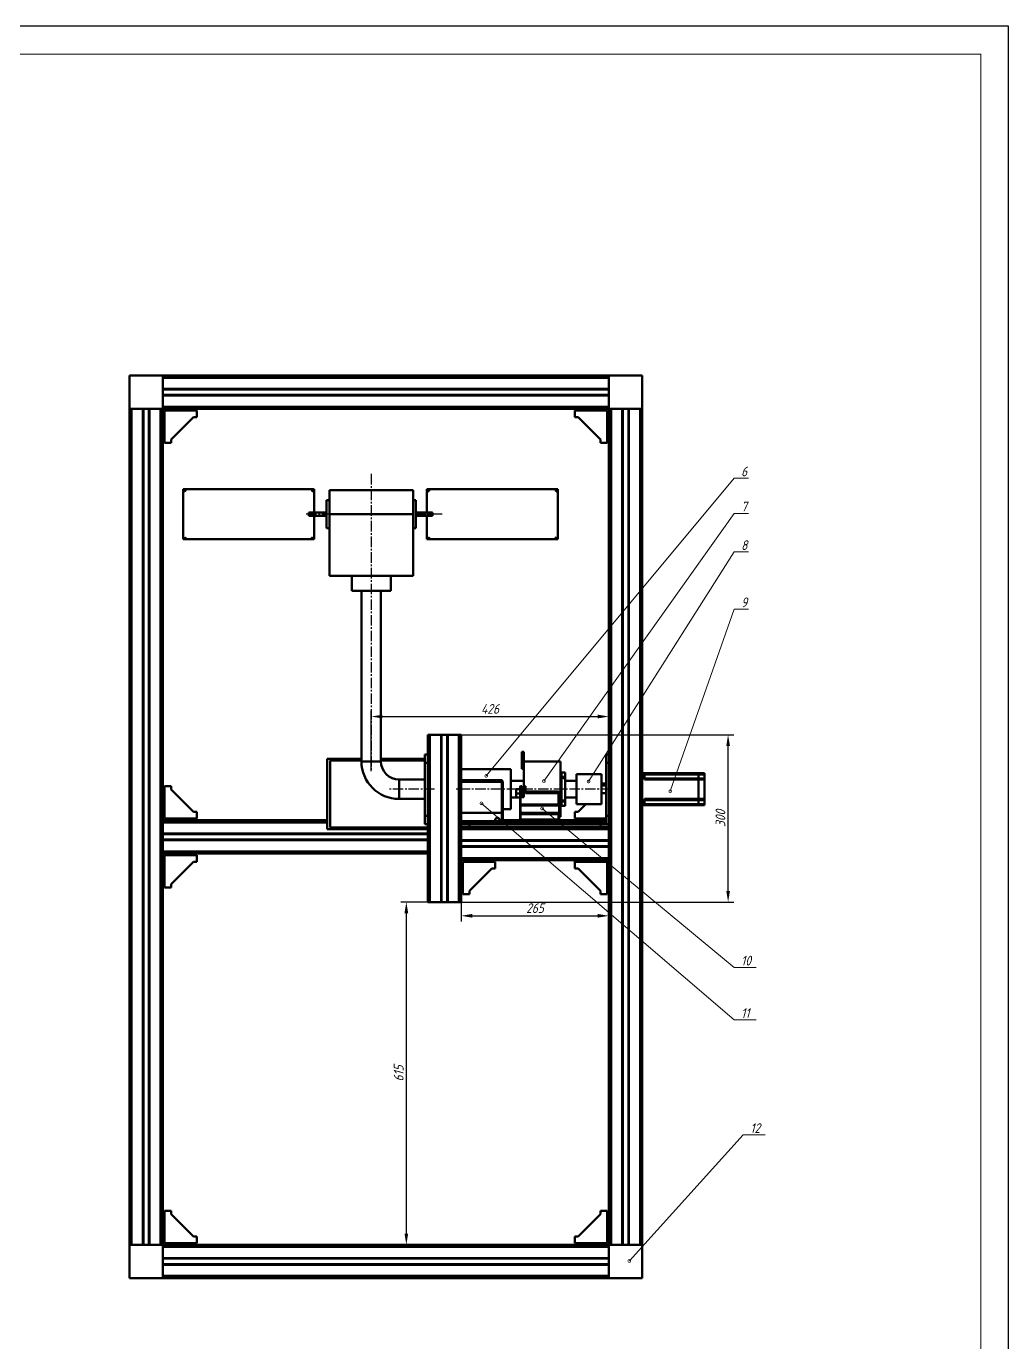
# Model space of a CAD drawing. Header units: millimetres. Extents: x 50 to 1239, y 50 to 891.
# Drawn here: x 886.6 to 1239, y 418.5 to 891 of the extents above; entities that cross this region are included whole.
import ezdxf
from ezdxf import colors
from ezdxf.entities.mleader import LeaderData, LeaderLine
from ezdxf.math import Vec2, Vec3

# ---------------------------------------------------------------- set-up
doc = ezdxf.new("R2010")
doc.units = ezdxf.units.MM
doc.header["$LTSCALE"] = 5
doc.linetypes.add('CENTER', pattern=[50.8, 31.75, -6.35, 6.35, -6.35])
doc.linetypes.add('CENTER2', pattern=[1.125, 0.75, -0.125, 0.125, -0.125])
doc.layers.add('tf', color=7, linetype='Continuous')
for name, color, linetype, lineweight in [('尺寸标注', 7, 'Continuous', 25), ('文字标注', 7, 'Continuous', 25), ('点画线', 1, 'CENTER', 25), ('粗实线', 7, 'Continuous', 50)]:
    doc.layers.add(name, color=color, linetype=linetype, lineweight=lineweight)
doc.styles.add('国标汉字3.5', font='gbeitc.shx', dxfattribs={"height": 3.5, "bigfont": 'gbcbig.shx'})
doc.dimstyles.new('国标尺寸', dxfattribs={"dimtxt": 3.5, "dimasz": 4, "dimexe": 2, "dimexo": 0, "dimgap": 1, "dimtad": 1, "dimtoh": 1, "dimdsep": 46, "dimtxsty": '国标汉字3.5', "dimcen": 3.5, "dimaunit": 1, "dimadec": 0, "dimazin": 1, "dimtfac": 1, "dimtmove": 0, "dimatfit": 3, "dimfxl": 1, "dimarcsym": 2})

# ---------------------------------------------------------------- blocks, each defined once
blk = doc.blocks.new('tf')
at = {"layer": 'tf', "color": 0, "lineweight": 25}
blk.add_lwpolyline([(-594.5, -420.5), (594.5, -420.5), (594.5, 420.5), (-594.5, 420.5)], close=True, dxfattribs=at)
at = {"layer": 'tf', "color": 0, "lineweight": 25, "const_width": 0.3}
blk.add_lwpolyline([(-569.5, -410.5), (584.5, -410.5), (584.5, 410.5), (-569.5, 410.5)], close=True, dxfattribs=at)
blk = doc.blocks.new('*U32')
at = {"layer": '点画线', "color": 0, "linetype": 'CENTER2', "transparency": 16777216}
blk.add_line((0, 72.55), (0, -34.1), dxfattribs=at)
blk = doc.blocks.new('*U33')
at = {"layer": '点画线', "color": 0, "linetype": 'CENTER2', "transparency": 16777216}
blk.add_line((8.13, 0), (-8.13, 0), dxfattribs=at)
blk = doc.blocks.new('*U55')
at = {"layer": '点画线', "color": 0, "linetype": 'CENTER2', "transparency": 16777216}
blk.add_line((43.42, 0), (-5.51, 0), dxfattribs=at)
blk = doc.blocks.new('*U56')
at = {"layer": '点画线', "color": 0, "linetype": 'CENTER2', "transparency": 16777216}
blk.add_line((8, 0), (-48.06, 0), dxfattribs=at)
blk = doc.blocks.new('*D76')
at = {"layer": 'Defpoints', "color": 0, "ltscale": 0.1, "transparency": 16777216}
for p in [(1042.58, 576.68), (1095.58, 576.68), (1095.58, 571.74)]:
    blk.add_point(p, dxfattribs=at)
at = {"layer": '尺寸标注', "color": 0, "lineweight": -2, "ltscale": 0.1, "transparency": 16777216}
for p, q in [((1042.58, 576.68), (1042.58, 569.74)), ((1095.58, 576.68), (1095.58, 569.74)), ((1046.58, 571.74), (1091.58, 571.74))]:
    blk.add_line(p, q, dxfattribs=at)
at = {"layer": '尺寸标注', "color": 0, "ltscale": 0.1, "transparency": 16777216}
for points in [[(1046.58, 572.41), (1046.58, 571.07), (1042.58, 571.74)], [(1091.58, 572.41), (1091.58, 571.07), (1095.58, 571.74)]]:
    blk.add_solid(points, dxfattribs=at)
at = {"layer": '尺寸标注', "color": 0, "ltscale": 0.1, "transparency": 16777216, "insert": (1069.08, 574.49), "char_height": 3.5, "attachment_point": 5, "style": '国标汉字3.5'}
blk.add_mtext('265', dxfattribs=at)
blk = doc.blocks.new('_DotSmall')
at = {"color": 0, "linetype": 'ByBlock', "lineweight": 15, "const_width": 0.5}
blk.add_lwpolyline([(-0.0625, 0, 1), (0.0625, 0, 1)], format="xyb", close=True, dxfattribs=at)
blk = doc.blocks.new('*D77')
at = {"layer": 'Defpoints', "color": 0, "ltscale": 0.1, "transparency": 16777216}
for p in [(1030.58, 576.68), (1022.92, 453.68), (1030.58, 453.68)]:
    blk.add_point(p, dxfattribs=at)
at = {"layer": '尺寸标注', "color": 0, "lineweight": -2, "ltscale": 0.1, "transparency": 16777216}
for p, q in [((1030.58, 576.68), (1020.92, 576.68)), ((1022.92, 572.68), (1022.92, 457.68)), ((1030.58, 453.68), (1020.92, 453.68))]:
    blk.add_line(p, q, dxfattribs=at)
at = {"layer": '尺寸标注', "color": 0, "ltscale": 0.1, "transparency": 16777216}
for points in [[(1022.25, 572.68), (1023.59, 572.68), (1022.92, 576.68)], [(1022.25, 457.68), (1023.59, 457.68), (1022.92, 453.68)]]:
    blk.add_solid(points, dxfattribs=at)
at = {"layer": '尺寸标注', "color": 0, "ltscale": 0.1, "transparency": 16777216, "insert": (1020.17, 515.18), "char_height": 3.5, "attachment_point": 5, "rotation": 90, "style": '国标汉字3.5'}
blk.add_mtext('615', dxfattribs=at)
blk = doc.blocks.new('*D78')
at = {"layer": 'Defpoints', "color": 0, "ltscale": 0.1, "transparency": 16777216}
for p in [(1030.58, 636.68), (1138.35, 636.68), (1030.58, 576.68)]:
    blk.add_point(p, dxfattribs=at)
at = {"layer": '尺寸标注', "color": 0, "lineweight": -2, "ltscale": 0.1, "transparency": 16777216}
for p, q in [((1030.58, 636.68), (1140.35, 636.68)), ((1138.35, 580.68), (1138.35, 632.68)), ((1030.58, 576.68), (1140.35, 576.68))]:
    blk.add_line(p, q, dxfattribs=at)
at = {"layer": '尺寸标注', "color": 0, "ltscale": 0.1, "transparency": 16777216}
for points in [[(1137.69, 632.68), (1139.02, 632.68), (1138.35, 636.68)], [(1137.69, 580.68), (1139.02, 580.68), (1138.35, 576.68)]]:
    blk.add_solid(points, dxfattribs=at)
at = {"layer": '尺寸标注', "color": 0, "ltscale": 0.1, "transparency": 16777216, "insert": (1135.6, 606.68), "char_height": 3.5, "attachment_point": 5, "rotation": 90, "style": '国标汉字3.5'}
blk.add_mtext('300', dxfattribs=at)
blk = doc.blocks.new('*D79')
at = {"layer": 'Defpoints', "color": 0, "ltscale": 0.1, "transparency": 16777216}
for p in [(1095.58, 643.25), (1010.32, 623.68), (1095.58, 623.68)]:
    blk.add_point(p, dxfattribs=at)
at = {"layer": '尺寸标注', "color": 0, "lineweight": -2, "ltscale": 0.1, "transparency": 16777216}
for p, q in [((1010.32, 623.68), (1010.32, 645.25)), ((1014.32, 643.25), (1091.58, 643.25)), ((1095.58, 623.68), (1095.58, 645.25))]:
    blk.add_line(p, q, dxfattribs=at)
at = {"layer": '尺寸标注', "color": 0, "ltscale": 0.1, "transparency": 16777216}
for points in [[(1014.32, 643.92), (1014.32, 642.59), (1010.32, 643.25)], [(1091.58, 643.92), (1091.58, 642.59), (1095.58, 643.25)]]:
    blk.add_solid(points, dxfattribs=at)
at = {"layer": '尺寸标注', "color": 0, "ltscale": 0.1, "transparency": 16777216, "insert": (1052.95, 646), "char_height": 3.5, "attachment_point": 5, "style": '国标汉字3.5'}
blk.add_mtext('426', dxfattribs=at)

msp = doc.modelspace()

# ---------------------------------------------------------------- linework, layer by layer
at = {"layer": '粗实线', "color": 7, "linetype": 'Continuous'}
for p, q in [((935.576, 765.676), (923.576, 765.676)), ((923.576, 765.676), (923.576, 753.676)), ((935.576, 765.676), (935.576, 753.676)), ((1095.576, 765.676), (935.576, 765.676)), ((1095.576, 765.676), (1095.576, 753.676)), ((1107.576, 765.676), (1095.576, 765.676)), ((1107.576, 765.676), (1107.576, 753.676)), ((1095.576, 764.876), (935.576, 764.876)), ((935.576, 764.876), (935.576, 760.876)), ((1095.576, 760.876), (935.576, 760.876)), ((1095.576, 764.876), (1095.576, 760.876)), ((1095.576, 760.676), (935.576, 760.676)), ((1095.576, 758.676), (935.576, 758.676)), ((935.576, 758.476), (935.576, 754.476)), ((1095.576, 758.476), (935.576, 758.476)), ((1095.576, 758.476), (1095.576, 754.476)), ((935.576, 753.676), (923.576, 753.676)), ((923.576, 753.676), (923.576, 453.676)), ((924.376, 753.676), (924.376, 453.676)), ((924.376, 753.676), (928.376, 753.676)), ((928.376, 753.676), (928.376, 453.676)), ((928.576, 753.676), (928.576, 453.676)), ((930.576, 753.676), (930.576, 453.676)), ((930.776, 753.676), (930.776, 453.676)), ((930.776, 753.676), (934.776, 753.676)), ((934.776, 753.676), (934.776, 453.676)), ((1095.576, 754.476), (935.576, 754.476)), ((1095.576, 753.676), (935.576, 753.676)), ((935.576, 753.676), (935.576, 453.676)), ((936.176, 752.101), (935.576, 752.101)), ((936.176, 751.301), (935.576, 751.301)), ((936.176, 753.076), (936.176, 741.476)), ((947.776, 753.076), (936.176, 753.076)), ((937.151, 753.076), (937.151, 753.676)), ((937.951, 753.076), (937.951, 753.676)), ((946.501, 753.076), (946.501, 753.676)), ((947.301, 753.076), (947.301, 753.676)), ((947.776, 750.676), (947.776, 753.076)), ((1083.376, 753.076), (1083.376, 750.676)), ((1094.976, 753.076), (1083.376, 753.076)), ((1083.851, 753.076), (1083.851, 753.676)), ((1084.651, 753.076), (1084.651, 753.676)), ((1093.201, 753.076), (1093.201, 753.676)), ((1094.001, 753.076), (1094.001, 753.676)), ((1094.976, 741.476), (1094.976, 753.076)), ((1094.976, 752.101), (1095.576, 752.101)), ((1094.976, 751.301), (1095.576, 751.301)), ((1107.576, 753.676), (1095.576, 753.676)), ((1095.576, 753.676), (1095.576, 453.676)), ((1096.376, 753.676), (1096.376, 453.676)), ((1096.376, 753.676), (1100.376, 753.676)), ((1100.376, 753.676), (1100.376, 453.676)), ((1100.576, 753.676), (1100.576, 453.676)), ((1102.576, 753.676), (1102.576, 453.676)), ((1102.776, 753.676), (1102.776, 453.676)), ((1102.776, 753.676), (1106.776, 753.676)), ((1106.776, 753.676), (1106.776, 453.676)), ((1107.576, 753.676), (1107.576, 453.676)), ((938.576, 742.676), (946.576, 750.676)), ((946.576, 750.676), (947.776, 750.676)), ((1083.376, 750.676), (1084.576, 750.676)), ((1084.576, 750.676), (1092.576, 742.676)), ((936.176, 742.751), (935.576, 742.751)), ((936.176, 741.951), (935.576, 741.951)), ((938.576, 741.476), (938.576, 742.676)), ((1092.576, 742.676), (1092.576, 741.476)), ((1094.976, 742.751), (1095.576, 742.751)), ((1094.976, 741.951), (1095.576, 741.951)), ((936.176, 741.476), (938.576, 741.476)), ((1092.576, 741.476), (1094.976, 741.476)), ((942.9, 724.906), (942.9, 706.906)), ((989.9, 724.906), (942.9, 724.906)), ((989.9, 716.472), (989.9, 724.906)), ((995.316, 715.906), (995.316, 724.506)), ((1025.316, 724.506), (995.316, 724.506)), ((1025.316, 715.906), (1025.316, 724.506)), ((1077.3, 724.906), (1030.3, 724.906)), ((1030.3, 724.906), (1030.3, 716.472)), ((1077.3, 706.906), (1077.3, 724.906)), ((995.316, 720.906), (994.316, 720.906)), ((994.316, 720.906), (994.316, 710.906)), ((1025.316, 720.906), (1026.316, 720.906)), ((1026.316, 710.906), (1026.316, 720.906)), ((987.9, 715.34), (987.9, 716.472)), ((990.3, 716.472), (987.9, 716.472)), ((987.9, 715.34), (990.3, 715.34)), ((989.9, 706.906), (989.9, 715.34)), ((994.316, 716.506), (990.3, 716.506)), ((990.3, 716.506), (990.3, 716.472)), ((990.3, 715.34), (990.3, 715.306)), ((990.3, 715.306), (994.316, 715.306)), ((1025.316, 715.906), (995.316, 715.906)), ((995.316, 715.906), (995.316, 693.776)), ((1025.316, 715.906), (1025.316, 693.776)), ((1029.9, 716.506), (1026.316, 716.506)), ((1026.316, 715.306), (1029.9, 715.306)), ((1029.9, 716.472), (1029.9, 716.506)), ((1032.3, 716.472), (1029.9, 716.472)), ((1029.9, 715.34), (1032.3, 715.34)), ((1029.9, 715.306), (1029.9, 715.34)), ((1030.3, 715.34), (1030.3, 706.906)), ((1032.3, 716.472), (1032.3, 715.34)), ((995.316, 710.906), (994.316, 710.906)), ((1025.316, 710.906), (1026.316, 710.906)), ((942.9, 706.906), (989.9, 706.906)), ((1030.3, 706.906), (1077.3, 706.906)), ((995.316, 693.776), (1025.316, 693.776)), ((1003.316, 693.776), (1003.316, 688.376)), ((1017.316, 688.376), (1017.316, 693.776)), ((1017.316, 688.376), (1003.316, 688.376)), ((1006.816, 688.376), (1006.816, 627.176)), ((1013.816, 627.176), (1013.816, 688.376)), ((1030.576, 636.676), (1030.576, 576.676)), ((1030.576, 636.676), (1031.376, 636.676)), ((1031.376, 636.676), (1031.376, 576.676)), ((1031.376, 636.676), (1035.376, 636.676)), ((1035.376, 636.676), (1035.376, 576.676)), ((1035.376, 636.676), (1035.576, 636.676)), ((1035.576, 636.676), (1035.576, 576.676)), ((1035.576, 636.676), (1037.576, 636.676)), ((1037.576, 636.676), (1037.576, 576.676)), ((1037.576, 636.676), (1037.776, 636.676)), ((1037.776, 636.676), (1037.776, 576.676)), ((1037.776, 636.676), (1041.776, 636.676)), ((1041.776, 636.676), (1041.776, 576.676)), ((1041.776, 636.676), (1042.576, 636.676)), ((1042.576, 636.676), (1042.576, 603.676)), ((1029.576, 629.676), (1030.576, 629.676)), ((1029.576, 626.676), (1029.576, 629.676)), ((1064.316, 630.576), (1065.116, 630.576)), ((1064.316, 624.476), (1064.316, 630.576)), ((1065.116, 626.882), (1065.116, 630.576)), ((1094.576, 629.676), (1095.576, 629.676)), ((1094.576, 626.676), (1094.576, 629.676)), ((994.576, 602.876), (994.576, 628.076)), ((994.576, 628.076), (1006.816, 628.076)), ((995.576, 627.476), (995.576, 603.476)), ((995.576, 627.476), (1006.816, 627.476)), ((1013.816, 627.176), (1006.816, 627.176)), ((1013.816, 628.076), (1029.576, 628.076)), ((1013.816, 627.476), (1029.576, 627.476)), ((1029.576, 626.676), (1029.576, 607.676)), ((1030.576, 626.676), (1029.576, 626.676)), ((1060.376, 624.376), (1042.576, 624.376)), ((1060.376, 624.376), (1060.376, 614.427)), ((1064.316, 624.476), (1065.116, 624.476)), ((1078.236, 627.076), (1065.116, 627.076)), ((1065.116, 617.176), (1065.116, 626.882)), ((1078.236, 617.176), (1078.236, 627.076)), ((1095.576, 626.676), (1094.576, 626.676)), ((1094.576, 626.676), (1094.576, 607.676)), ((1029.576, 620.676), (1020.316, 620.676)), ((1020.316, 620.676), (1020.316, 613.676)), ((1042.576, 620.381), (1057.176, 620.381)), ((1057.176, 619.781), (1042.576, 619.781)), ((1057.176, 619.781), (1057.176, 620.381)), ((1057.576, 619.981), (1057.176, 620.381)), ((1057.176, 608.676), (1057.176, 619.781)), ((1057.576, 619.781), (1057.176, 619.781)), ((1057.576, 619.981), (1057.576, 619.781)), ((1057.576, 619.781), (1057.576, 608.676)), ((1062.316, 620.176), (1060.376, 620.176)), ((1062.316, 620.176), (1064.316, 620.176)), ((1065.116, 620.176), (1064.316, 620.176)), ((1078.556, 622.576), (1078.236, 622.576)), ((1079.956, 623.176), (1078.556, 623.176)), ((1078.556, 617.176), (1078.556, 623.176)), ((1079.956, 617.176), (1079.956, 623.176)), ((1083.916, 620.176), (1079.956, 620.176)), ((1092.916, 622.576), (1083.916, 622.576)), ((1083.916, 611.776), (1083.916, 622.576)), ((1092.916, 611.776), (1092.916, 622.576)), ((1092.916, 619.176), (1094.016, 619.176)), ((1094.016, 619.176), (1094.016, 618.484)), ((1094.016, 619.176), (1094.516, 619.176)), ((1094.516, 618.576), (1094.516, 619.176)), ((1107.576, 622.876), (1108.316, 622.876)), ((1108.316, 622.476), (1107.576, 622.476)), ((1108.316, 622.876), (1108.316, 622.476)), ((1108.316, 622.876), (1127.716, 622.876)), ((1108.316, 622.5), (1127.716, 622.5)), ((1108.316, 620.676), (1108.316, 622.476)), ((1108.316, 621.075), (1127.716, 621.075)), ((1108.316, 620.676), (1127.716, 620.676)), ((1127.716, 622.876), (1127.716, 622.5)), ((1127.716, 621.075), (1127.716, 620.676)), ((1127.736, 620.676), (1127.716, 620.676)), ((1127.716, 620.676), (1127.716, 613.676)), ((1127.736, 622.876), (1127.736, 622.5)), ((1127.736, 622.876), (1129.916, 622.876)), ((1129.916, 622.5), (1127.736, 622.5)), ((1127.736, 621.075), (1127.736, 620.676)), ((1127.736, 621.075), (1129.916, 621.075)), ((1129.916, 620.676), (1127.736, 620.676)), ((1127.736, 620.676), (1127.736, 613.676)), ((1129.916, 622.876), (1129.916, 622.5)), ((1129.916, 621.075), (1129.916, 620.676)), ((1129.916, 613.676), (1129.916, 620.676)), ((936.176, 617.801), (935.576, 617.801)), ((936.176, 617.001), (935.576, 617.001)), ((936.176, 618.276), (936.176, 606.676)), ((938.576, 618.276), (936.176, 618.276)), ((938.576, 618.276), (938.576, 617.076)), ((938.576, 617.076), (946.576, 609.076)), ((1060.376, 614.427), (1060.376, 609.976)), ((1062.316, 617.176), (1062.316, 614.176)), ((1062.316, 615.576), (1063.709, 615.576)), ((1063.908, 617.713), (1063.709, 617.713)), ((1063.709, 617.713), (1063.709, 611.577)), ((1063.91, 618.313), (1063.71, 618.113)), ((1063.908, 617.713), (1064.308, 617.713)), ((1063.908, 611.743), (1063.908, 617.713)), ((1064.31, 618.313), (1063.91, 618.313)), ((1064.308, 617.713), (1064.308, 614.313)), ((1064.308, 614.313), (1065.108, 614.313)), ((1064.312, 618.313), (1064.31, 618.313)), ((1064.314, 616.313), (1064.314, 617.713)), ((1065.108, 617.176), (1064.314, 617.176)), ((1064.316, 617.176), (1064.316, 616.313)), ((1065.108, 617.713), (1065.708, 617.713)), ((1065.108, 617.713), (1065.108, 614.313)), ((1065.71, 618.313), (1065.11, 618.313)), ((1065.116, 616.313), (1065.116, 617.176)), ((1065.708, 615.713), (1065.708, 617.713)), ((1065.708, 615.713), (1077.508, 615.713)), ((1065.71, 618.313), (1065.712, 618.313)), ((1077.51, 616.313), (1065.71, 616.313)), ((1065.714, 616.329), (1065.714, 616.313)), ((1077.709, 615.713), (1077.508, 615.713)), ((1077.508, 615.713), (1077.508, 611.743)), ((1077.712, 616.113), (1077.512, 616.313)), ((1078.236, 607.276), (1078.236, 617.176)), ((1078.556, 611.176), (1078.556, 617.176)), ((1079.956, 611.176), (1079.956, 617.176)), ((1092.916, 618.484), (1094.016, 618.484)), ((1092.916, 615.776), (1094.576, 615.776)), ((1094.516, 618.576), (1094.576, 618.576)), ((1020.316, 613.676), (1029.576, 613.676)), ((1057.576, 609.976), (1060.376, 609.976)), ((1060.376, 614.176), (1062.316, 614.176)), ((1062.316, 614.176), (1063.715, 614.176)), ((1063.863, 611.513), (1063.709, 611.577)), ((1063.709, 611.577), (1063.719, 608.577)), ((1063.711, 614.176), (1063.711, 614.067)), ((1077.508, 611.743), (1063.908, 611.743)), ((1063.909, 611.319), (1077.685, 611.319)), ((1063.918, 608.67), (1063.909, 611.319)), ((1077.685, 611.319), (1077.709, 611.295)), ((1077.719, 612.048), (1077.719, 611.662)), ((1078.236, 611.776), (1078.556, 611.776)), ((1078.556, 611.176), (1079.956, 611.176)), ((1079.956, 614.176), (1083.916, 614.176)), ((1083.916, 611.776), (1092.916, 611.776)), ((1084.576, 609.076), (1087.276, 611.776)), ((1107.576, 611.876), (1108.316, 611.876)), ((1108.316, 611.476), (1107.576, 611.476)), ((1108.316, 613.676), (1127.716, 613.676)), ((1108.316, 611.876), (1108.316, 613.676)), ((1108.316, 613.277), (1127.716, 613.277)), ((1108.316, 611.876), (1108.316, 611.476)), ((1108.316, 611.852), (1127.716, 611.852)), ((1108.316, 611.476), (1127.716, 611.476)), ((1127.736, 613.676), (1127.716, 613.676)), ((1127.716, 613.676), (1127.716, 613.277)), ((1127.716, 611.852), (1127.716, 611.476)), ((1127.736, 613.676), (1127.736, 613.277)), ((1127.736, 613.676), (1129.916, 613.676)), ((1129.916, 613.277), (1127.736, 613.277)), ((1127.736, 611.852), (1129.916, 611.852)), ((1127.736, 611.852), (1127.736, 611.476)), ((1129.916, 611.476), (1127.736, 611.476)), ((1129.916, 613.676), (1129.916, 613.277)), ((1129.916, 611.852), (1129.916, 611.476)), ((936.176, 608.451), (935.576, 608.451)), ((936.176, 607.651), (935.576, 607.651)), ((994.576, 606.076), (935.576, 606.076)), ((994.576, 605.276), (935.576, 605.276)), ((936.176, 606.676), (947.776, 606.676)), ((937.151, 606.676), (937.151, 606.076)), ((937.951, 606.676), (937.951, 606.076)), ((946.501, 606.676), (946.501, 606.076)), ((946.576, 609.076), (947.776, 609.076)), ((947.301, 606.676), (947.301, 606.076)), ((947.776, 606.676), (947.776, 609.076)), ((1029.576, 607.676), (1030.576, 607.676)), ((1029.576, 604.676), (1029.576, 607.676)), ((1042.576, 608.676), (1057.176, 608.676)), ((1042.576, 605.697), (1057.176, 605.697)), ((1057.176, 605.3), (1042.576, 605.3)), ((1057.176, 605.697), (1057.176, 608.676)), ((1057.576, 608.676), (1057.176, 608.676)), ((1057.176, 605.697), (1057.176, 605.3)), ((1057.576, 605.3), (1057.176, 605.697)), ((1057.176, 604.676), (1057.176, 605.3)), ((1057.576, 605.3), (1057.176, 605.3)), ((1057.576, 608.676), (1057.576, 605.3)), ((1063.719, 606.076), (1057.576, 606.076)), ((1057.576, 605.3), (1057.576, 604.676)), ((1063.709, 605.276), (1057.576, 605.276)), ((1063.909, 605.676), (1063.709, 605.476)), ((1063.908, 605.476), (1063.709, 605.476)), ((1063.709, 605.476), (1063.709, 604.676)), ((1063.721, 605.476), (1063.71, 605.476)), ((1063.964, 608.476), (1063.719, 608.577)), ((1063.719, 608.577), (1063.719, 605.486)), ((1063.909, 605.676), (1063.908, 605.476)), ((1063.908, 604.676), (1063.908, 605.476)), ((1063.908, 605.476), (1077.508, 605.476)), ((1077.509, 605.676), (1063.909, 605.676)), ((1077.342, 608.67), (1063.918, 608.67)), ((1063.919, 608.246), (1077.519, 608.246)), ((1063.919, 606.276), (1063.919, 608.246)), ((1077.519, 606.276), (1063.919, 606.276)), ((1077.719, 608.295), (1077.342, 608.67)), ((1077.342, 605.852), (1077.719, 605.476)), ((1077.509, 605.676), (1077.508, 605.476)), ((1077.709, 605.476), (1077.508, 605.476)), ((1077.508, 605.476), (1077.508, 604.676)), ((1077.509, 605.676), (1077.709, 605.476)), ((1077.517, 605.676), (1077.509, 605.676)), ((1077.519, 608.246), (1077.519, 606.276)), ((1077.709, 604.676), (1077.709, 605.476)), ((1077.71, 607.276), (1078.236, 607.276)), ((1077.75, 607.078), (1077.71, 607.117)), ((1077.71, 607.078), (1077.75, 607.078)), ((1077.719, 605.476), (1077.719, 608.295)), ((1077.748, 607.078), (1077.748, 604.676)), ((1077.75, 607.078), (1077.75, 604.676)), ((1094.576, 606.076), (1077.75, 606.076)), ((1094.576, 605.276), (1077.75, 605.276)), ((1083.376, 609.076), (1083.376, 606.676)), ((1083.376, 609.076), (1084.576, 609.076)), ((1083.376, 606.676), (1094.576, 606.676)), ((1083.851, 606.676), (1083.851, 606.076)), ((1084.651, 606.676), (1084.651, 606.076)), ((1093.201, 606.676), (1093.201, 606.076)), ((1094.001, 606.676), (1094.001, 606.076)), ((1094.576, 607.676), (1095.576, 607.676)), ((1094.576, 604.676), (1094.576, 607.676)), ((1030.576, 601.276), (935.576, 601.276)), ((1030.576, 601.076), (935.576, 601.076)), ((1030.576, 602.876), (994.576, 602.876)), ((995.576, 603.476), (1030.576, 603.476)), ((1030.576, 604.676), (1029.576, 604.676)), ((1042.576, 604.676), (1045.576, 604.676)), ((1042.576, 602.876), (1042.576, 603.676)), ((1042.576, 603.676), (1095.576, 603.676)), ((1042.576, 598.876), (1042.576, 602.876)), ((1042.576, 602.876), (1095.576, 602.876)), ((1045.576, 604.676), (1045.576, 603.676)), ((1092.576, 604.676), (1045.576, 604.676)), ((1092.576, 603.676), (1092.576, 604.676)), ((1092.576, 604.676), (1095.576, 604.676)), ((1030.576, 599.076), (935.576, 599.076)), ((1030.576, 598.876), (935.576, 598.876)), ((1042.576, 598.876), (1095.576, 598.876)), ((1042.576, 598.676), (1042.576, 598.876)), ((1042.576, 598.676), (1042.576, 596.676)), ((1042.576, 598.676), (1095.576, 598.676)), ((1042.576, 596.676), (1095.576, 596.676)), ((1042.576, 596.476), (1042.576, 596.676)), ((1042.576, 592.476), (1042.576, 596.476)), ((1042.576, 596.476), (1095.576, 596.476)), ((1030.576, 594.876), (935.576, 594.876)), ((1030.576, 594.076), (935.576, 594.076)), ((936.176, 592.501), (935.576, 592.501)), ((936.176, 591.701), (935.576, 591.701)), ((936.176, 593.476), (936.176, 581.876)), ((947.776, 593.476), (936.176, 593.476)), ((937.151, 593.476), (937.151, 594.076)), ((937.951, 593.476), (937.951, 594.076)), ((938.576, 583.076), (946.576, 591.076)), ((946.501, 593.476), (946.501, 594.076)), ((946.576, 591.076), (947.776, 591.076)), ((947.301, 593.476), (947.301, 594.076)), ((947.776, 591.076), (947.776, 593.476)), ((1042.576, 592.476), (1095.576, 592.476)), ((1042.576, 591.676), (1042.576, 592.476)), ((1042.576, 591.676), (1042.576, 576.676)), ((1042.576, 591.676), (1095.576, 591.676)), ((1043.176, 591.076), (1043.176, 579.476)), ((1054.776, 591.076), (1043.176, 591.076)), ((1044.151, 591.076), (1044.151, 591.676)), ((1044.951, 591.076), (1044.951, 591.676)), ((1053.501, 591.076), (1053.501, 591.676)), ((1054.301, 591.076), (1054.301, 591.676)), ((1054.776, 588.676), (1054.776, 591.076)), ((1083.376, 591.676), (1083.376, 591.076)), ((1083.376, 591.076), (1083.376, 588.676)), ((1094.976, 591.076), (1083.376, 591.076)), ((1083.851, 591.076), (1083.851, 591.676)), ((1084.651, 591.076), (1084.651, 591.676)), ((1093.201, 591.076), (1093.201, 591.676)), ((1094.001, 591.076), (1094.001, 591.676)), ((1094.976, 591.076), (1094.976, 591.676)), ((1094.976, 579.476), (1094.976, 591.076)), ((1043.176, 590.101), (1042.576, 590.101)), ((1043.176, 589.301), (1042.576, 589.301)), ((1045.576, 580.676), (1053.576, 588.676)), ((1053.576, 588.676), (1054.776, 588.676)), ((1084.576, 588.676), (1083.376, 588.676)), ((1092.576, 580.676), (1084.576, 588.676)), ((1094.976, 590.101), (1095.576, 590.101)), ((1094.976, 589.301), (1095.576, 589.301)), ((936.176, 583.151), (935.576, 583.151)), ((936.176, 582.351), (935.576, 582.351)), ((936.176, 581.876), (938.576, 581.876)), ((938.576, 581.876), (938.576, 583.076)), ((1094.976, 583.151), (1095.576, 583.151)), ((1094.976, 582.351), (1095.576, 582.351)), ((1030.576, 576.676), (1031.376, 576.676)), ((1031.376, 576.676), (1035.376, 576.676)), ((1035.376, 576.676), (1035.576, 576.676)), ((1035.576, 576.676), (1037.576, 576.676)), ((1037.576, 576.676), (1037.776, 576.676)), ((1037.776, 576.676), (1041.776, 576.676)), ((1041.776, 576.676), (1042.576, 576.676)), ((1043.176, 580.751), (1042.576, 580.751)), ((1043.176, 579.951), (1042.576, 579.951)), ((1043.176, 579.476), (1045.576, 579.476)), ((1045.576, 579.476), (1045.576, 580.676)), ((1092.576, 579.476), (1092.576, 580.676)), ((1092.576, 579.476), (1094.976, 579.476)), ((1094.976, 580.751), (1095.576, 580.751)), ((1094.976, 579.951), (1095.576, 579.951)), ((936.176, 465.401), (935.576, 465.401)), ((936.176, 464.601), (935.576, 464.601)), ((936.176, 465.876), (936.176, 454.276)), ((938.576, 465.876), (936.176, 465.876)), ((938.576, 465.876), (938.576, 464.676)), ((938.576, 464.676), (946.576, 456.676)), ((1084.576, 456.676), (1092.576, 464.676)), ((1092.576, 464.676), (1092.576, 465.876)), ((1094.976, 465.876), (1092.576, 465.876)), ((1094.976, 454.276), (1094.976, 465.876)), ((1094.976, 465.401), (1095.576, 465.401)), ((1094.976, 464.601), (1095.576, 464.601)), ((935.576, 453.676), (923.576, 453.676)), ((923.576, 453.676), (923.576, 441.676)), ((924.376, 453.676), (928.376, 453.676)), ((930.776, 453.676), (934.776, 453.676)), ((936.176, 456.051), (935.576, 456.051)), ((936.176, 455.251), (935.576, 455.251)), ((935.576, 453.676), (935.576, 441.676)), ((1095.576, 453.676), (935.576, 453.676)), ((936.176, 454.276), (947.776, 454.276)), ((937.151, 454.276), (937.151, 453.676)), ((937.951, 454.276), (937.951, 453.676)), ((946.501, 454.276), (946.501, 453.676)), ((946.576, 456.676), (947.776, 456.676)), ((947.301, 454.276), (947.301, 453.676)), ((947.776, 454.276), (947.776, 456.676)), ((1083.376, 456.676), (1084.576, 456.676)), ((1083.376, 456.676), (1083.376, 454.276)), ((1083.376, 454.276), (1094.976, 454.276)), ((1083.851, 454.276), (1083.851, 453.676)), ((1084.651, 454.276), (1084.651, 453.676)), ((1093.201, 454.276), (1093.201, 453.676)), ((1094.001, 454.276), (1094.001, 453.676)), ((1094.976, 456.051), (1095.576, 456.051)), ((1094.976, 455.251), (1095.576, 455.251)), ((1107.576, 453.676), (1095.576, 453.676)), ((1095.576, 453.676), (1095.576, 441.676)), ((1096.376, 453.676), (1100.376, 453.676)), ((1102.776, 453.676), (1106.776, 453.676)), ((1107.576, 453.676), (1107.576, 441.676)), ((1095.576, 452.876), (935.576, 452.876)), ((935.576, 452.876), (935.576, 448.876)), ((1095.576, 448.876), (935.576, 448.876)), ((1095.576, 452.876), (1095.576, 448.876)), ((1095.576, 448.676), (935.576, 448.676)), ((1095.576, 446.676), (935.576, 446.676)), ((1095.576, 446.476), (935.576, 446.476)), ((935.576, 446.476), (935.576, 442.476)), ((1095.576, 446.476), (1095.576, 442.476)), ((935.576, 441.676), (923.576, 441.676)), ((1095.576, 442.476), (935.576, 442.476)), ((1095.576, 441.676), (935.576, 441.676)), ((1107.576, 441.676), (1095.576, 441.676))]:
    msp.add_line(p, q, dxfattribs=at)
at = {"layer": '粗实线', "ltscale": 0.1}
msp.add_line((1062.316, 617.176), (1063.709, 617.176), dxfattribs=at)
at = {"layer": '粗实线', "color": 7, "linetype": 'Continuous', "flags": 128}
for points in [[(1064.313, 617.176), (1064.313, 617.344), (1064.312, 617.487), (1064.312, 617.583), (1064.311, 617.616), (1064.311, 617.583), (1064.31, 617.487), (1064.31, 617.344), (1064.31, 617.176), (1064.31, 617.008), (1064.31, 616.865), (1064.311, 616.769), (1064.311, 616.736), (1064.312, 616.769), (1064.312, 616.865), (1064.313, 617.008), (1064.313, 617.176)], [(1064.315, 614.313), (1064.315, 614.558), (1064.315, 614.805), (1064.315, 615.053), (1064.314, 615.303), (1064.314, 615.554), (1064.314, 615.806), (1064.314, 616.059), (1064.314, 616.313)], [(1065.71, 617.176), (1065.71, 617.344), (1065.71, 617.487), (1065.711, 617.583), (1065.711, 617.616), (1065.712, 617.583), (1065.712, 617.487), (1065.713, 617.344), (1065.713, 617.176), (1065.713, 617.008), (1065.712, 616.865), (1065.712, 616.769), (1065.711, 616.736), (1065.711, 616.769), (1065.71, 616.865), (1065.71, 617.008), (1065.71, 617.176)], [(1077.713, 615.769), (1077.714, 614.893), (1077.715, 614.036), (1077.716, 613.202), (1077.717, 612.4), (1077.719, 611.634), (1077.721, 610.912), (1077.723, 610.239), (1077.725, 609.619), (1077.727, 609.058), (1077.73, 608.56), (1077.733, 608.13), (1077.735, 607.769), (1077.738, 607.482), (1077.741, 607.27), (1077.745, 607.135), (1077.748, 607.078)]]:
    msp.add_lwpolyline(points, dxfattribs=at)
at = {"layer": '粗实线', "color": 7, "linetype": 'Continuous'}
for centre in [(943.186, 724.366), (943.44, 724.112), (943.694, 724.366), (989.106, 724.366), (989.36, 724.112), (989.614, 724.366), (1030.586, 724.366), (1030.84, 724.112), (1031.094, 724.366), (1076.506, 724.366), (1076.76, 724.112), (1077.014, 724.366), (943.186, 707.446), (943.44, 707.192), (943.694, 707.446), (989.106, 707.446), (989.36, 707.192), (989.614, 707.446), (1030.586, 707.446), (1030.84, 707.192), (1031.094, 707.446), (1076.506, 707.446), (1076.76, 707.192), (1077.014, 707.446)]:
    msp.add_circle(centre, 0.045, dxfattribs=at)
for centre, radius, start, end in [((1020.316, 627.176), 13.5, 180, 270), ((1020.316, 627.176), 6.5, 180, 270), ((1127.736, 622.856), 0.02, 90, 180), ((1127.731, 622.416), 0.0844, 86.61682, 100.24698), ((1127.736, 621.055), 0.02, 89.94844, 179.94835), ((1092.378, 617.813), 28.67, 179.40044, 180.19985), ((1106.912, 617.863), 43.004, 179.40044, 180.19985), ((1107.312, 617.863), 43.004, 179.40044, 180.19985), ((1021.31, 617.863), 43.004, 359.80015, 0.59956), ((1108.112, 617.863), 43.004, 179.40044, 180.19985), ((1108.712, 617.863), 43.004, 179.40044, 180.19985), ((1108.712, 615.863), 43.004, 179.40044, 180.19985), ((1029.211, 617.919), 36.503, 359.87818, 0.61852), ((1120.512, 615.863), 43.004, 179.40044, 180.19985), ((1054.343, 615.847), 23.371, 359.80793, 0.65196), ((1127.736, 613.297), 0.02, 180.05165, 270.05156), ((1127.731, 611.936), 0.0844, 259.75302, 273.38318), ((1127.736, 611.496), 0.02, 180, 270), ((1082.651, 607.332), 4.908, 180.65956, 182.97264)]:
    msp.add_arc(centre, radius, start, end, dxfattribs=at)
at = {"layer": '粗实线', "color": 7, "linetype": 'Continuous', "extrusion": (0, 0, -1)}
for centre, major_axis, ratio, start_param, end_param in [((1063.31, 611.743), (0, -0.6), 0.9965057, 4.712389, 5.1050881), ((1063.31, 611.743), (0.553, -0.555), 0.4127641, 5.4953206, 5.8880197), ((1078.11, 611.743), (-0.602, 0), 0.99653, 5.4977871, 6.2831853), ((1064.517, 606.276), (-0.6, -0.6), 0.0017441, 5.4960431, 6.2814412), ((1064.517, 608.246), (0.553, -0.555), 0.4127641, 2.353728, 2.7464271), ((1064.517, 608.246), (0, -0.6), 0.9965057, 1.5707963, 1.9634954), ((1064.517, 606.276), (0, -0.6), 0.9965057, 0.7853982, 1.5707963), ((1076.917, 608.246), (-0.602, 0), 0.99653, 2.3561945, 3.1415927), ((1076.917, 606.276), (-0.602, 0), 0.99653, 3.1415927, 3.9269908), ((1076.917, 606.276), (-0.6, 0.6), 0.0017441, 2.3579386, 3.1433367)]:
    msp.add_ellipse(centre, major_axis=major_axis, ratio=ratio, start_param=start_param, end_param=end_param, dxfattribs=at)
at = {"layer": '粗实线', "color": 7, "linetype": 'Continuous'}
for points, knots in [([(988.3, 715.906), (988.302, 715.928), (988.306, 715.971), (988.338, 716.03), (988.387, 716.076), (988.45, 716.104), (988.517, 716.109), (988.581, 716.092), (988.636, 716.057), (988.678, 716.004), (988.701, 715.939), (988.7, 715.872), (988.679, 715.81), (988.639, 715.757), (988.582, 715.72), (988.516, 715.703), (988.449, 715.709), (988.389, 715.735), (988.34, 715.779), (988.306, 715.839), (988.302, 715.884), (988.3, 715.906)], [0, 0, 0, 0, 0.0517213, 0.1033808, 0.1566628, 0.2114489, 0.264367, 0.3148865, 0.3662422, 0.4202737, 0.4748118, 0.526979, 0.577655, 0.6296814, 0.6840622, 0.7382989, 0.7897503, 0.840251, 0.8929667, 0.9477134, 1, 1, 1, 1]), ([(989.1, 715.906), (989.102, 715.928), (989.106, 715.971), (989.138, 716.03), (989.187, 716.076), (989.25, 716.104), (989.317, 716.109), (989.381, 716.092), (989.436, 716.057), (989.478, 716.004), (989.501, 715.939), (989.5, 715.872), (989.479, 715.81), (989.439, 715.757), (989.382, 715.72), (989.316, 715.703), (989.249, 715.709), (989.189, 715.735), (989.14, 715.779), (989.106, 715.839), (989.102, 715.884), (989.1, 715.906)], [0, 0, 0, 0, 0.05172127, 0.10338084, 0.15666282, 0.21144886, 0.26436704, 0.31488654, 0.36624222, 0.42027372, 0.47481184, 0.52697904, 0.57765495, 0.62968144, 0.68406217, 0.73829892, 0.78975029, 0.84025103, 0.89296672, 0.94771338, 1, 1, 1, 1]), ([(1030.7, 715.906), (1030.702, 715.928), (1030.706, 715.971), (1030.738, 716.03), (1030.787, 716.076), (1030.85, 716.104), (1030.917, 716.109), (1030.981, 716.092), (1031.036, 716.057), (1031.078, 716.004), (1031.101, 715.939), (1031.1, 715.872), (1031.079, 715.81), (1031.039, 715.757), (1030.982, 715.72), (1030.916, 715.703), (1030.849, 715.709), (1030.789, 715.735), (1030.74, 715.779), (1030.706, 715.839), (1030.702, 715.884), (1030.7, 715.906)], [0, 0, 0, 0, 0.0517213, 0.1033808, 0.1566628, 0.2114489, 0.264367, 0.3148865, 0.3662422, 0.4202737, 0.4748118, 0.526979, 0.577655, 0.6296814, 0.6840622, 0.7382989, 0.7897503, 0.840251, 0.8929667, 0.9477134, 1, 1, 1, 1]), ([(1031.5, 715.906), (1031.502, 715.928), (1031.506, 715.971), (1031.538, 716.03), (1031.587, 716.076), (1031.65, 716.104), (1031.717, 716.109), (1031.781, 716.092), (1031.836, 716.057), (1031.878, 716.004), (1031.901, 715.939), (1031.9, 715.872), (1031.879, 715.81), (1031.839, 715.757), (1031.782, 715.72), (1031.716, 715.703), (1031.649, 715.709), (1031.589, 715.735), (1031.54, 715.779), (1031.506, 715.839), (1031.502, 715.884), (1031.5, 715.906)], [0, 0, 0, 0, 0.0517213, 0.1033808, 0.1566628, 0.2114489, 0.264367, 0.3148865, 0.3662422, 0.4202737, 0.4748118, 0.526979, 0.577655, 0.6296814, 0.6840622, 0.7382989, 0.7897503, 0.840251, 0.8929667, 0.9477134, 1, 1, 1, 1]), ([(1079.256, 621.179), (1079.213, 621.183), (1079.126, 621.19), (1079.017, 621.246), (1078.943, 621.326), (1078.917, 621.419), (1078.943, 621.51), (1079.016, 621.584), (1079.126, 621.636), (1079.213, 621.642), (1079.256, 621.646)], [0, 0, 0, 0, 0.1248911, 0.2497798, 0.3747124, 0.4997422, 0.6248161, 0.7497781, 0.8746736, 1, 1, 1, 1]), ([(1079.256, 621.646), (1079.299, 621.642), (1079.386, 621.636), (1079.495, 621.584), (1079.569, 621.51), (1079.594, 621.419), (1079.569, 621.326), (1079.495, 621.247), (1079.385, 621.19), (1079.299, 621.183), (1079.256, 621.179)], [0, 0, 0, 0, 0.1250822, 0.2500574, 0.3749755, 0.4998879, 0.6248546, 0.7499314, 0.8750239, 1, 1, 1, 1]), ([(1127.716, 622.5), (1127.716, 622.346), (1127.716, 622.057), (1127.716, 621.669), (1127.716, 621.353), (1127.716, 621.134), (1127.716, 621.096), (1127.716, 621.075)], [0, 0, 0, 0, 0.2064478, 0.386188, 0.5539289, 0.7600515, 1, 1, 1, 1]), ([(1127.736, 622.5), (1127.736, 622.298), (1127.736, 622.007), (1127.736, 621.668), (1127.736, 621.465), (1127.736, 621.304), (1127.736, 621.135), (1127.736, 621.1), (1127.736, 621.075)], [0, 0, 0, 0, 0.2691566, 0.3872513, 0.5, 0.6127487, 0.7308434, 1, 1, 1, 1]), ([(1129.916, 621.075), (1129.916, 621.092), (1129.916, 621.123), (1129.916, 621.289), (1129.916, 621.568), (1129.916, 621.987), (1129.916, 622.32), (1129.916, 622.5)], [0, 0, 0, 0, 0.2064478, 0.386188, 0.5539289, 0.7600515, 1, 1, 1, 1]), ([(1094.016, 618.484), (1094.048, 618.484), (1094.114, 618.486), (1094.24, 618.5), (1094.379, 618.531), (1094.471, 618.56), (1094.51, 618.574), (1094.514, 618.575), (1094.516, 618.576)], [0, 0, 0, 0, 0.121298, 0.2508375, 0.5003659, 0.7496304, 0.8782166, 1, 1, 1, 1]), ([(1079.256, 612.706), (1079.213, 612.71), (1079.126, 612.716), (1079.017, 612.768), (1078.943, 612.842), (1078.917, 612.933), (1078.943, 613.026), (1079.016, 613.105), (1079.126, 613.162), (1079.213, 613.169), (1079.256, 613.173)], [0, 0, 0, 0, 0.1248911, 0.2497798, 0.3747124, 0.4997422, 0.6248161, 0.7497781, 0.8746736, 1, 1, 1, 1]), ([(1079.256, 613.173), (1079.299, 613.169), (1079.386, 613.162), (1079.495, 613.105), (1079.569, 613.026), (1079.594, 612.933), (1079.569, 612.842), (1079.495, 612.768), (1079.385, 612.716), (1079.299, 612.71), (1079.256, 612.706)], [0, 0, 0, 0, 0.1250822, 0.2500574, 0.3749755, 0.4998879, 0.6248546, 0.7499314, 0.8750239, 1, 1, 1, 1]), ([(1127.716, 613.277), (1127.716, 613.26), (1127.716, 613.229), (1127.716, 613.063), (1127.716, 612.784), (1127.716, 612.365), (1127.716, 612.032), (1127.716, 611.852)], [0, 0, 0, 0, 0.2064478, 0.386188, 0.5539289, 0.7600515, 1, 1, 1, 1]), ([(1127.736, 613.277), (1127.736, 613.252), (1127.736, 613.217), (1127.736, 613.048), (1127.736, 612.887), (1127.736, 612.684), (1127.736, 612.345), (1127.736, 612.054), (1127.736, 611.852)], [0, 0, 0, 0, 0.2691566, 0.3872513, 0.5, 0.6127487, 0.7308434, 1, 1, 1, 1]), ([(1129.916, 611.852), (1129.916, 612.006), (1129.916, 612.295), (1129.916, 612.683), (1129.916, 612.999), (1129.916, 613.218), (1129.916, 613.256), (1129.916, 613.277)], [0, 0, 0, 0, 0.2064478, 0.386188, 0.5539289, 0.7600515, 1, 1, 1, 1]), ([(1056.416, 606.138), (1056.401, 606.22), (1056.372, 606.378), (1056.19, 606.625), (1055.981, 606.807), (1055.776, 606.907), (1055.591, 606.939), (1055.402, 606.915), (1055.189, 606.82), (1054.962, 606.629), (1054.778, 606.369), (1054.714, 606.127), (1054.781, 605.955), (1054.943, 605.852), (1055.181, 605.795), (1055.451, 605.772), (1055.73, 605.774), (1055.99, 605.799), (1056.205, 605.853), (1056.352, 605.943), (1056.41, 606.045), (1056.415, 606.117), (1056.416, 606.138)], [0, 0, 0, 0, 0.0727166, 0.1419303, 0.1966246, 0.2328233, 0.2622478, 0.2917378, 0.3284184, 0.3842406, 0.4607296, 0.5374501, 0.5923523, 0.6474952, 0.6969064, 0.7437722, 0.7902212, 0.8366721, 0.8831186, 0.9299718, 0.9789046, 1, 1, 1, 1])]:
    msp.add_open_spline(points, degree=3, knots=knots, dxfattribs=at)

# ---------------------------------------------------------------- block references
at = {"layer": '文字标注'}
msp.add_blockref('tf', (644.5, 470.5), dxfattribs=at)
at = {"layer": '点画线', "linetype": 'CENTER2'}
for name, p in [('*U32', (1010.316, 657.776)), ('*U55', (992.308, 715.906)), ('*U33', (1024.946, 617.176)), ('*U56', (1088.416, 617.176))]:
    msp.add_blockref(name, p, dxfattribs=at)

# ---------------------------------------------------------------- dimensions: what is measured, and where the dimension line sits
at = {"layer": '尺寸标注', "ltscale": 0.1}
for base, p1, p2, text, picture, middle in [((1095.576, 643.252), (1010.316, 623.676), (1095.576, 623.676), '426', '*D79', (1052.946, 646.002)), ((1095.576, 571.741), (1042.576, 576.676), (1095.576, 576.676), '265', '*D76', (1069.076, 574.491))]:
    dim = msp.add_linear_dim(base=base, p1=p1, p2=p2, text=text, dimstyle='国标尺寸', override={"dimldrblk": 'DotSmall'}, dxfattribs=at)
    dim.commit()
    dim.dimension.update_dxf_attribs({"geometry": picture, "text_midpoint": middle})
for base, p2, text, picture, middle in [((1138.353, 636.676), (1030.576, 636.676), '300', '*D78', (1135.603, 606.676)), ((1022.921, 453.676), (1030.576, 453.676), '615', '*D77', (1020.171, 515.176))]:
    dim = msp.add_linear_dim(base=base, p1=(1030.576, 576.676), p2=p2, angle=90, text=text, dimstyle='国标尺寸', override={"dimldrblk": 'DotSmall'}, dxfattribs=at)
    dim.commit()
    dim.dimension.update_dxf_attribs({"geometry": picture, "text_midpoint": middle})

# ---------------------------------------------------------------- leaders
ml = msp.add_multileader_mtext('Standard', dxfattribs=at)
ml.set_content('6', color=256, style='国标汉字3.5')
ml.set_leader_properties(lineweight=15)
ml.set_arrow_properties(name='DOTSMALL')
ml.build(insert=Vec2(0, 0))
ml.multileader.update_dxf_attribs({"text_left_attachment_type": 6, "dogleg_length": 0.5, "arrow_head_size": 2})
ctx = ml.context
ctx.base_point, ctx.char_height, ctx.arrow_head_size, ctx.plane_origin = Vec3(1141.025, 728.76), 3.5, 2, Vec3(1051.587, 621.966)
ctx.left_attachment = 6
notes = []
notes.append((ctx, [(0, (1, 1, 0), (1140.525, 728.76), (1, 0), 0.5, [(0, [(1051.587, 621.966)], 0, [])])]))
ctx.mtext.insert, ctx.mtext.flow_direction = Vec3(1143.025, 732.96), 5
ml = msp.add_multileader_mtext('Standard', dxfattribs=at)
ml.set_content('7', color=256, style='国标汉字3.5')
ml.set_leader_properties(lineweight=15)
ml.set_arrow_properties(name='DOTSMALL')
ml.build(insert=Vec2(0, 0))
ml.multileader.update_dxf_attribs({"text_left_attachment_type": 6, "dogleg_length": 0.5, "arrow_head_size": 2})
ctx = ml.context
ctx.base_point, ctx.char_height, ctx.arrow_head_size, ctx.plane_origin = Vec3(1141.025, 716.156), 3.5, 2, Vec3(1072.253, 620.097)
ctx.left_attachment = 6
notes.append((ctx, [(0, (1, 1, 0), (1140.525, 716.156), (1, 0), 0.5, [(0, [(1072.253, 620.097)], 0, [])])]))
ctx.mtext.insert, ctx.mtext.flow_direction = Vec3(1143.025, 720.356), 5
ml = msp.add_multileader_mtext('Standard', dxfattribs=at)
ml.set_content('8', color=256, style='国标汉字3.5')
ml.set_leader_properties(lineweight=15)
ml.set_arrow_properties(name='DOTSMALL')
ml.build(insert=Vec2(0, 0))
ml.multileader.update_dxf_attribs({"text_left_attachment_type": 6, "dogleg_length": 0.5, "arrow_head_size": 2})
ctx = ml.context
ctx.base_point, ctx.char_height, ctx.arrow_head_size, ctx.plane_origin = Vec3(1141.025, 702.32), 3.5, 2, Vec3(1088.292, 619.95)
ctx.left_attachment = 6
notes.append((ctx, [(0, (1, 1, 0), (1140.525, 702.32), (1, 0), 0.5, [(0, [(1088.292, 619.95)], 0, [])])]))
ctx.mtext.insert, ctx.mtext.flow_direction = Vec3(1143.025, 706.52), 5
ml = msp.add_multileader_mtext('Standard', dxfattribs=at)
ml.set_content('9', color=256, style='国标汉字3.5')
ml.set_leader_properties(lineweight=15)
ml.set_arrow_properties(name='DOTSMALL')
ml.build(insert=Vec2(0, 0))
ml.multileader.update_dxf_attribs({"text_left_attachment_type": 6, "dogleg_length": 0.5, "arrow_head_size": 2})
ctx = ml.context
ctx.base_point, ctx.char_height, ctx.arrow_head_size, ctx.plane_origin = Vec3(1141.025, 681.799), 3.5, 2, Vec3(1117.596, 616.442)
ctx.left_attachment = 6
notes.append((ctx, [(0, (1, 1, 0), (1140.525, 681.799), (1, 0), 0.5, [(0, [(1117.596, 616.442)], 0, [])])]))
ctx.mtext.insert, ctx.mtext.flow_direction = Vec3(1143.025, 685.999), 5
ml = msp.add_multileader_mtext('Standard', dxfattribs=at)
ml.set_content('11', color=256, style='国标汉字3.5')
ml.set_leader_properties(lineweight=15)
ml.set_arrow_properties(name='DOTSMALL')
ml.build(insert=Vec2(0, 0))
ml.multileader.update_dxf_attribs({"text_left_attachment_type": 6, "dogleg_length": 0.5, "arrow_head_size": 2})
ctx = ml.context
ctx.base_point, ctx.char_height, ctx.arrow_head_size, ctx.plane_origin = Vec3(1141.025, 534.367), 3.5, 2, Vec3(1049.876, 612.063)
ctx.left_attachment = 6
notes.append((ctx, [(0, (1, 1, 0), (1140.525, 534.367), (1, 0), 0.5, [(0, [(1049.876, 612.063)], 0, [])])]))
ctx.mtext.insert, ctx.mtext.flow_direction = Vec3(1143.025, 538.567), 5
ml = msp.add_multileader_mtext('Standard', dxfattribs=at)
ml.set_content('10', color=256, style='国标汉字3.5')
ml.set_leader_properties(lineweight=15)
ml.set_arrow_properties(name='DOTSMALL')
ml.build(insert=Vec2(0, 0))
ml.multileader.update_dxf_attribs({"text_left_attachment_type": 6, "dogleg_length": 0.5, "arrow_head_size": 2})
ctx = ml.context
ctx.base_point, ctx.char_height, ctx.arrow_head_size, ctx.plane_origin = Vec3(1141.025, 553.195), 3.5, 2, Vec3(1071.646, 610.242)
ctx.left_attachment = 6
notes.append((ctx, [(0, (1, 1, 0), (1140.525, 553.195), (1, 0), 0.5, [(0, [(1071.646, 610.242)], 0, [])])]))
ctx.mtext.insert, ctx.mtext.flow_direction = Vec3(1143.025, 557.395), 5
ml = msp.add_multileader_mtext('Standard', dxfattribs=at)
ml.set_content('12', color=256, style='国标汉字3.5')
ml.set_leader_properties(lineweight=15)
ml.set_arrow_properties(name='DOTSMALL')
ml.build(insert=Vec2(0, 0))
ml.multileader.update_dxf_attribs({"text_left_attachment_type": 6, "dogleg_length": 0.5, "arrow_head_size": 2})
ctx = ml.context
ctx.base_point, ctx.char_height, ctx.arrow_head_size, ctx.plane_origin = Vec3(1144.306, 493.061), 3.5, 2, Vec3(1102.928, 447.843)
ctx.left_attachment = 6
notes.append((ctx, [(0, (1, 1, 0), (1143.806, 493.061), (1, 0), 0.5, [(0, [(1102.928, 447.843)], 0, [])])]))
ctx.mtext.insert, ctx.mtext.flow_direction = Vec3(1146.306, 497.261), 5
for ctx, leaders in notes:
    for number, flags, end, landing, length, lines in leaders:
        leader = LeaderData()
        leader.index, (leader.has_last_leader_line, leader.has_dogleg_vector, leader.attachment_direction) = number, flags
        leader.last_leader_point, leader.dogleg_vector, leader.dogleg_length = Vec3(end), Vec3(landing), length
        for number, points, colour, breaks in lines:
            line = LeaderLine()
            line.index, line.vertices, line.color, line.breaks = number, Vec3.list(points), colors.encode_raw_color(colour), breaks
            leader.lines.append(line)
        ctx.leaders.append(leader)

doc.saveas('drawing.dxf')
